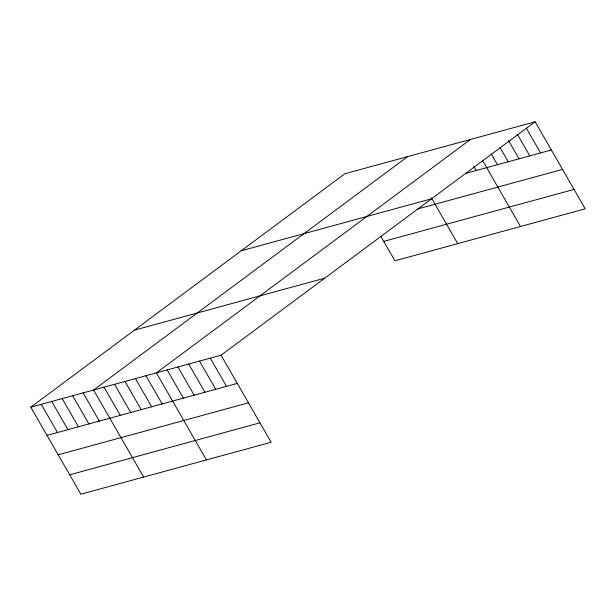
<?xml version="1.0" encoding="UTF-8"?>
<svg xmlns="http://www.w3.org/2000/svg" width="616" height="616" viewBox="0 0 616 616"><rect width="100%" height="100%" fill="white"/><g stroke="black" fill="none" stroke-linecap="round" stroke-linejoin="round"><path stroke-width="0.92" d="M30.8 407.176L221.082 355.209L271.132 442.25L80.85 494.209L30.8 407.176L344.868 173.751L535.15 121.791L585.2 208.824L394.918 260.791L380.873 236.375M407.661 156.603L93.594 390.028L143.644 477.061M470.455 139.455L156.387 372.88L206.437 459.921M221.082 355.209L535.15 121.791M465.735 173.373L551.366 149.988M241.226 250.781L431.508 198.814M417.602 208.986L562.531 169.408M383.753 241.372L574.035 189.412M134.442 330.145L324.724 278.178M47.016 435.373L237.299 383.414M58.181 454.793L248.464 402.825M69.685 474.797L259.967 422.83M526.272 128.051L540.586 152.93M517.402 134.311L529.798 155.879M508.523 140.571L519.019 158.82M500.13 147.663L508.238 161.769M491.252 153.931L497.451 164.711M482.374 160.191L520.505 226.495M473.82 166.366L476.207 170.517M431.315 197.744L457.711 243.643M210.302 358.158L226.519 386.355M199.522 361.099L215.739 389.304M188.735 364.048L204.951 392.246M177.955 366.99L194.171 395.187M167.167 369.931L183.383 398.136M145.923 375.737L162.139 403.934M135.458 378.594L151.675 406.791M124.994 381.45L141.21 409.655M114.522 384.307L130.738 412.512M104.058 387.164L120.274 415.369M83.129 392.885L99.345 421.082M72.665 395.742L88.881 423.939M62.201 398.598L78.417 426.803M51.729 401.455L67.945 429.66M41.264 404.312L57.481 432.517"/></g></svg>
